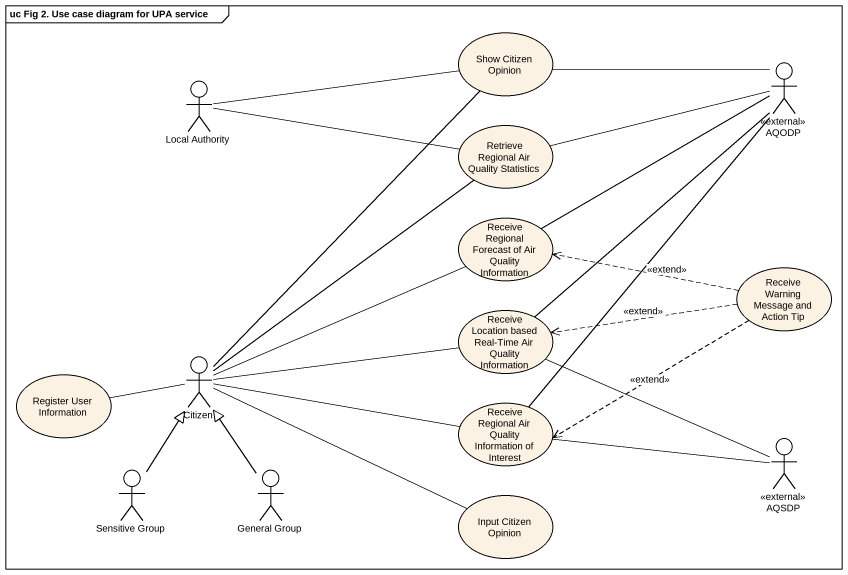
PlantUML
@startuml
mainframe uc Fig 2. Use case diagram for UPA service
usecase "Show Citizen Opinion" as Show_Citizen_Opinion
actor AQODP <<external>>
actor "Local Authority" as Local_Authority
usecase "Retrieve Regional Air Quality Statistics" as Retrieve_Regional_Air
usecase "Receive Regional Forecast of Air Quality Information" as Receive_Regional_Forecast
usecase "Receive Warning Message and Action Tip" as Receive_Warning_Message_and
usecase "Receive Location based Real-Time Air Quality Information" as Receive_Location_based_Real
usecase "Register User Information" as Register_User_Information
actor Citizen
usecase "Receive Regional Air Quality Information of Interest" as Receive_Regional_Air
actor "Sensitive Group" as Sensitive_Group
actor "General Group" as General_Group
actor AQSDP <<external>>
usecase "Input Citizen Opinion" as Input_Citizen_Opinion
AQODP -left- Show_Citizen_Opinion
AQODP -left- Retrieve_Regional_Air
AQODP -left- Receive_Regional_Forecast
AQODP -- Receive_Location_based_Real
AQODP -- Receive_Regional_Air
Local_Authority -right- Show_Citizen_Opinion
Local_Authority -right- Retrieve_Regional_Air
Receive_Warning_Message_and .left.> Receive_Regional_Forecast : <<extend>>
Receive_Warning_Message_and .left.> Receive_Location_based_Real : <<extend>>
Receive_Warning_Message_and .left.> Receive_Regional_Air : <<extend>>
Citizen -up- Show_Citizen_Opinion
Citizen -up- Retrieve_Regional_Air
Citizen -right- Receive_Regional_Forecast
Citizen -right- Receive_Location_based_Real
Citizen -left- Register_User_Information
Citizen -right- Receive_Regional_Air
Citizen -right- Input_Citizen_Opinion
Sensitive_Group -up-|> Citizen
General_Group -up-|> Citizen
AQSDP -left- Receive_Location_based_Real
AQSDP -left- Receive_Regional_Air
@enduml
